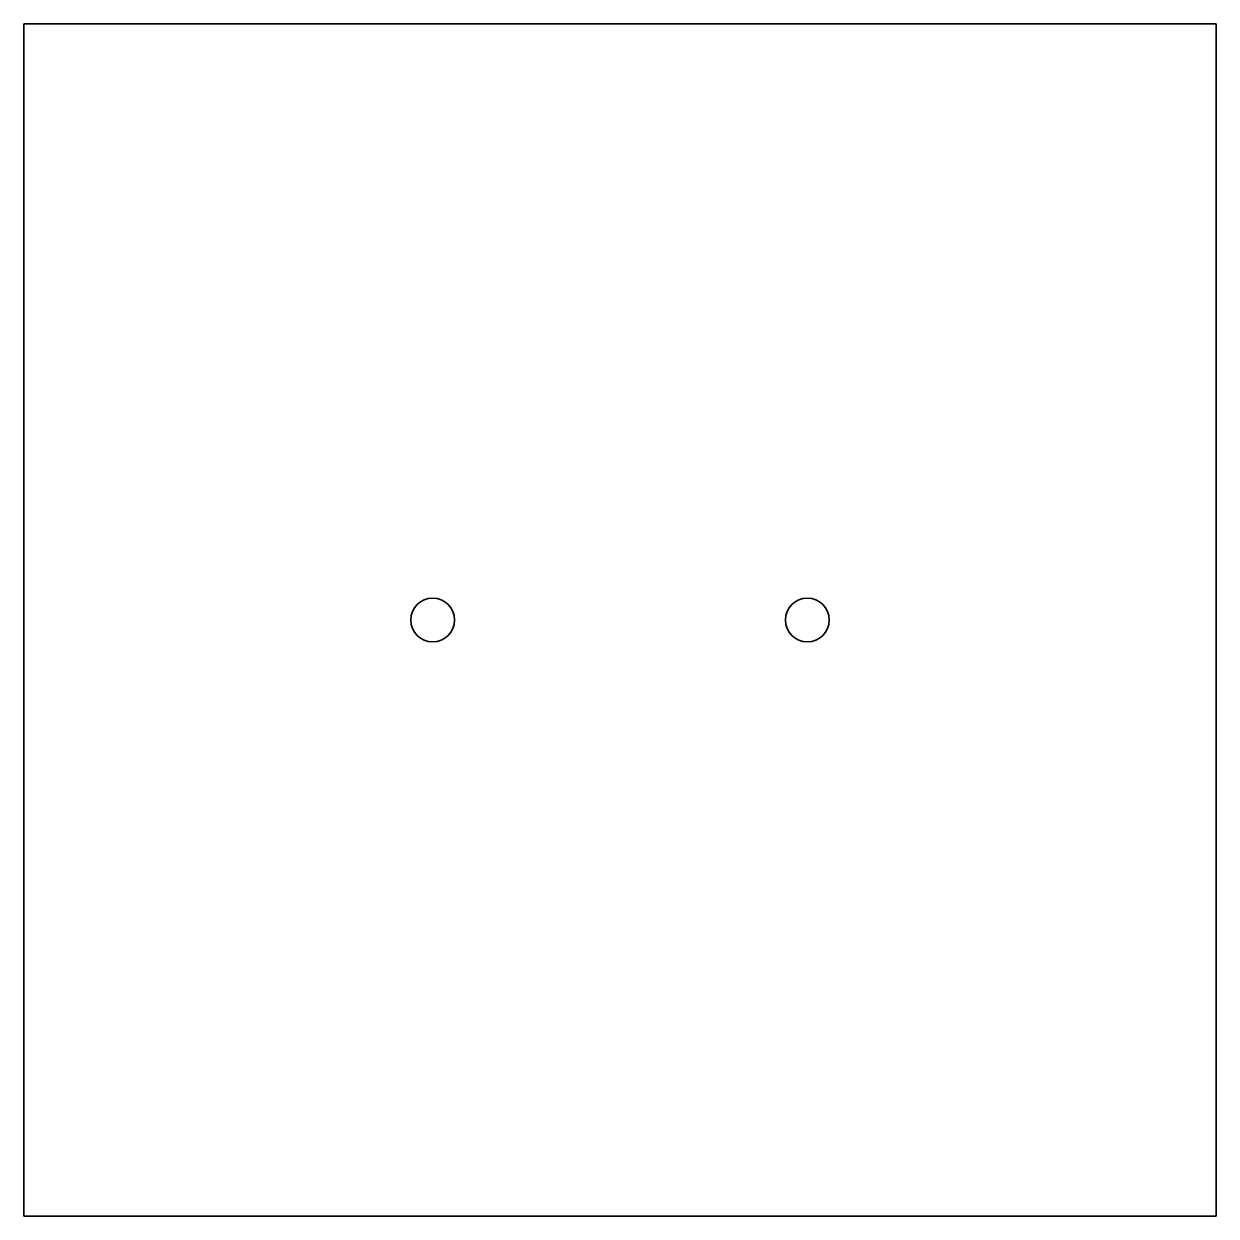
# Model space of a CAD drawing. Extents: x 53 to 244, y 10 to 200.
import ezdxf

# ---------------------------------------------------------------- set-up
doc = ezdxf.new("R2010")
doc.units = 0

msp = doc.modelspace()

# ---------------------------------------------------------------- linework, layer by layer
at = {"color": 7, "lineweight": 35}
for p, q in [((53, 200.5), (244, 200.5)), ((53, 9.5), (53, 200.5)), ((244, 200.5), (244, 9.5)), ((244, 9.5), (53, 9.5))]:
    msp.add_line(p, q, dxfattribs=at)
for centre in [(118.5, 105), (178.5, 105)]:
    msp.add_circle(centre, 3.5, dxfattribs=at)

doc.saveas('drawing.dxf')
